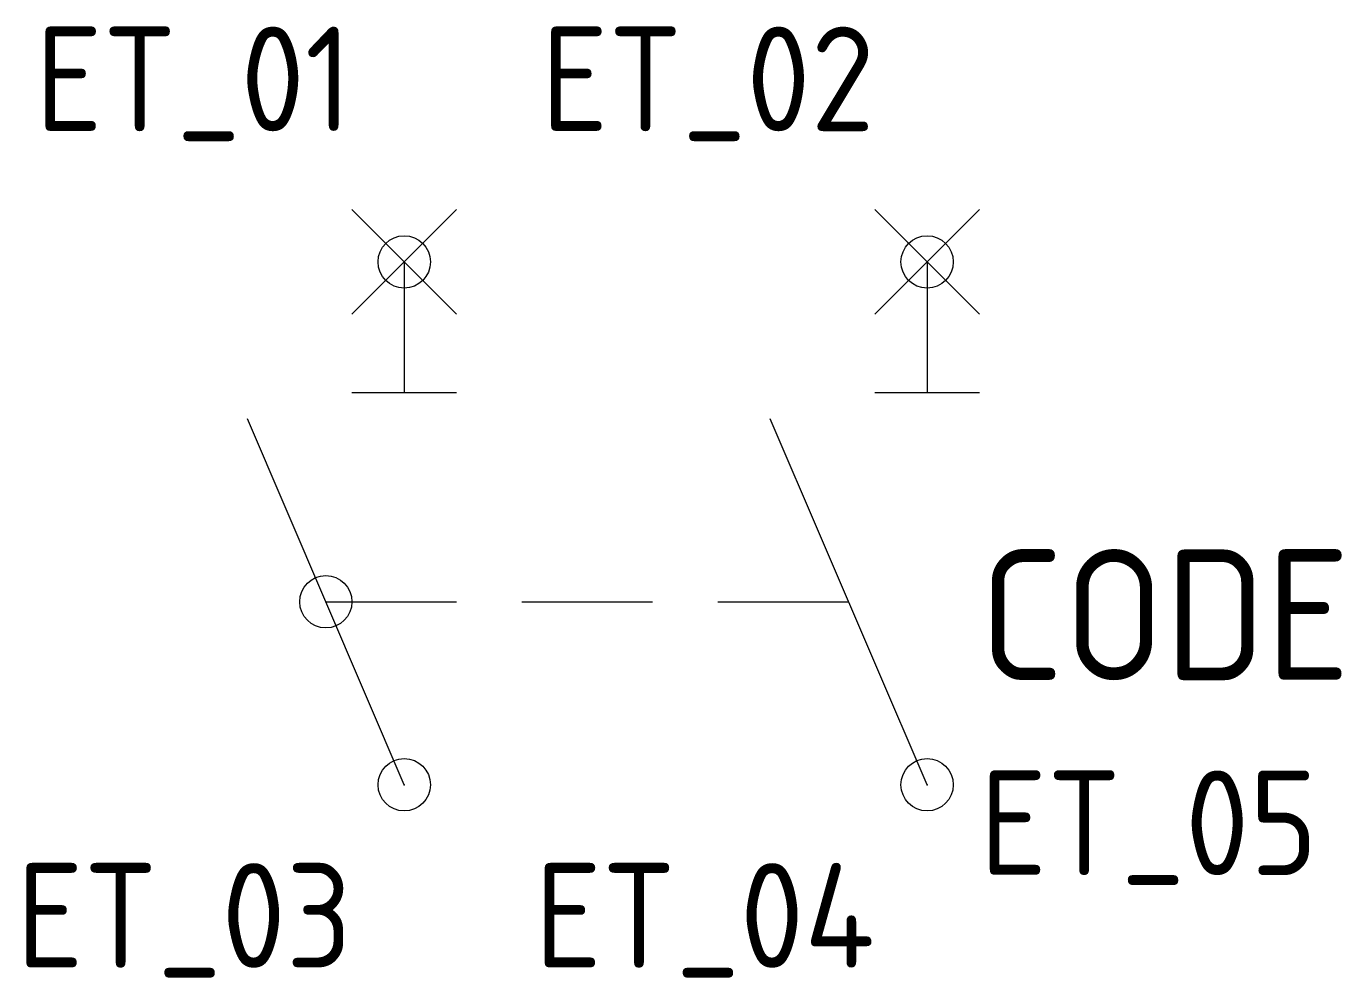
# Model space of a CAD drawing. Extents: x 387.8 to 412.9, y 226.3 to 244.5.
import ezdxf
from ezdxf.enums import TextEntityAlignment as Align

# ---------------------------------------------------------------- set-up
doc = ezdxf.new("R2010")
doc.units = 0
doc.header["$LTSCALE"] = 10
doc.header["$MEASUREMENT"] = 0
doc.header["$PDMODE"] = 32
doc.header["$PDSIZE"] = 1
doc.linetypes.add('DASHED2', pattern=[0.375, 0.25, -0.125])
doc.layers.get('0').update_dxf_attribs({"linetype": 'CONTINUOUS'})
for name, color, linetype in [('A', 7, 'CONTINUOUS'), ('C', 7, 'CONTINUOUS'), ('TKST2', 2, 'CONTINUOUS'), ('TKST3', 1, 'CONTINUOUS')]:
    doc.layers.add(name, color=color, linetype=linetype)
doc.styles.get("Standard").update_dxf_attribs({"font": 'ISO8', "width": 1.2})

msp = doc.modelspace()

# ---------------------------------------------------------------- linework, layer by layer
for points in [[(394, 239), (396, 241)], [(394, 241), (396, 239)], [(404, 239), (406, 241)], [(404, 241), (406, 239)], [(395, 240), (395, 237.5)], [(405, 240), (405, 237.5)], [(394, 237.5), (396, 237.5)], [(404, 237.5), (406, 237.5)], [(395, 230), (392, 237)], [(405, 230), (402, 237)]]:
    msp.add_lwpolyline(points)
at = {"linetype": 'DASHED2'}
msp.add_lwpolyline([(393.5, 233.5), (403.5, 233.5)], dxfattribs=at)
at = {"layer": 'A', "color": 1}
msp.add_point((393.5, 233.5), dxfattribs=at)
at = {"layer": 'C', "color": 1}
msp.add_point((395, 240), dxfattribs=at)
at = {"layer": 'C', "color": 3}
msp.add_point((405, 240), dxfattribs=at)
at = {"layer": 'C', "color": 2}
msp.add_point((395, 230), dxfattribs=at)
at = {"layer": 'C', "color": 4}
msp.add_point((405, 230), dxfattribs=at)

# ---------------------------------------------------------------- texts
at = {"layer": 'TKST2'}
for tag, p in [('ET_01', (394, 242.5)), ('ET_02', (404, 242.5)), ('ET_03', (394, 226.5)), ('ET_04', (404, 226.5))]:
    msp.add_attdef(tag, text='', height=2, dxfattribs=at).set_placement(p, align=Align.RIGHT)
msp.add_attdef('ET_05', (406.007, 228.272), '16A', height=2, dxfattribs=at)
at = {"layer": 'TKST3'}
msp.add_attdef('CODE', (406, 232), '-F', height=2.5, dxfattribs=at)

doc.saveas('drawing.dxf')
